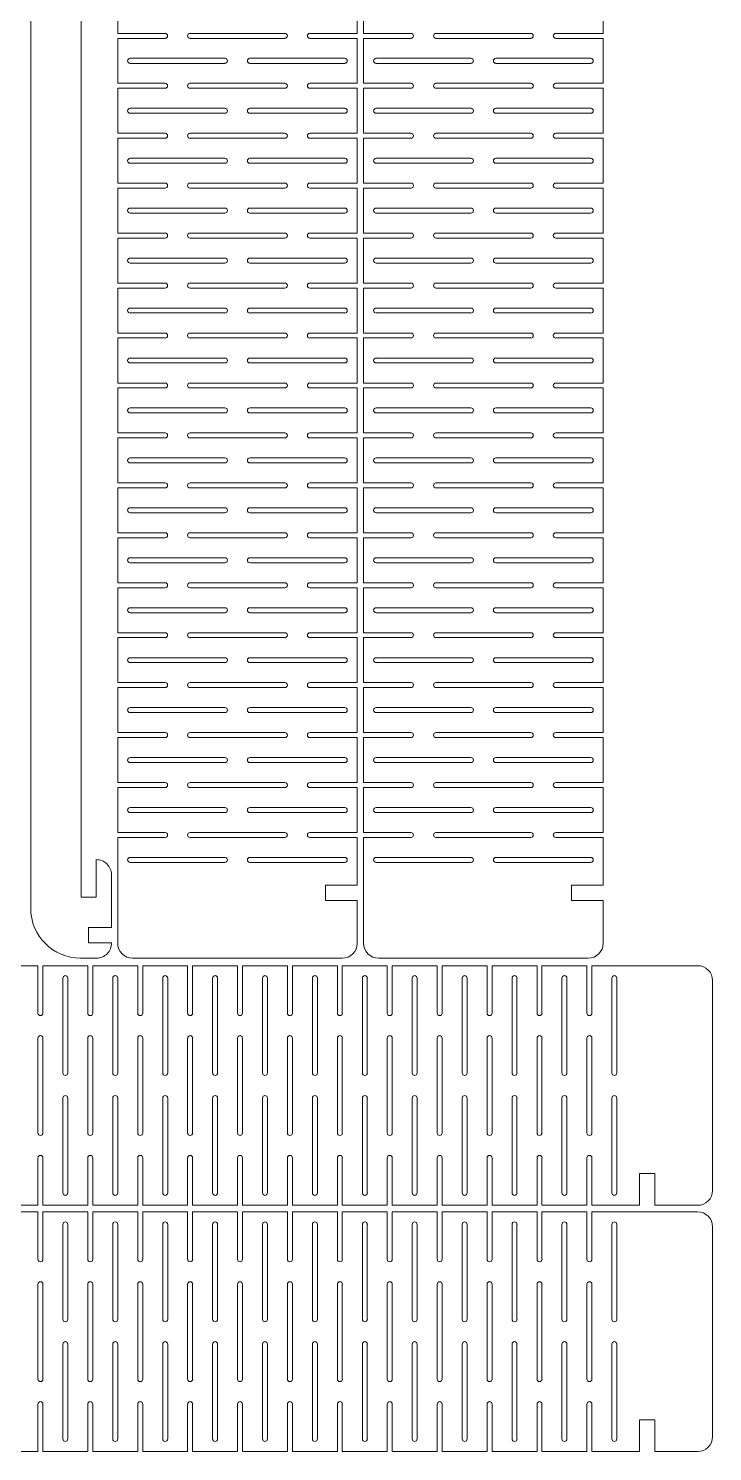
# Model space of a CAD drawing. Header units: inches. Extents: x 0 to 11.4, y -3.9 to 16.6.
# Drawn here: x 6 to 11.39, y -3.89 to 7.33 of the extents above; entities that cross this region are included whole.
import ezdxf

# ---------------------------------------------------------------- set-up
doc = ezdxf.new("R2010")
doc.units = ezdxf.units.IN
doc.header["$MEASUREMENT"] = 0
doc.layers.add('inside', color=3, linetype='Continuous', lineweight=0)
doc.layers.add('outside', color=6, linetype='Continuous', lineweight=0)

msp = doc.modelspace()

# ---------------------------------------------------------------- linework, layer by layer
at = {"layer": 'inside'}
for p, q in [((8.018, 7.29), (7.27, 7.29)), ((7.27, 7.251), (8.018, 7.251)), ((9.958, 7.29), (9.21, 7.29)), ((9.21, 7.251), (9.958, 7.251)), ((7.545, 7.094), (6.797, 7.094)), ((8.49, 7.094), (7.742, 7.094)), ((9.486, 7.094), (8.738, 7.094)), ((10.431, 7.094), (9.683, 7.094)), ((6.797, 7.054), (7.545, 7.054)), ((7.742, 7.054), (8.49, 7.054)), ((8.738, 7.054), (9.486, 7.054)), ((9.683, 7.054), (10.431, 7.054)), ((8.018, 6.897), (7.27, 6.897)), ((7.27, 6.857), (8.018, 6.857)), ((9.958, 6.897), (9.21, 6.897)), ((9.21, 6.857), (9.958, 6.857)), ((7.545, 6.7), (6.797, 6.7)), ((6.797, 6.66), (7.545, 6.66)), ((8.49, 6.7), (7.742, 6.7)), ((7.742, 6.66), (8.49, 6.66)), ((9.486, 6.7), (8.738, 6.7)), ((8.738, 6.66), (9.486, 6.66)), ((10.431, 6.7), (9.683, 6.7)), ((9.683, 6.66), (10.431, 6.66)), ((8.018, 6.503), (7.27, 6.503)), ((7.27, 6.464), (8.018, 6.464)), ((9.958, 6.503), (9.21, 6.503)), ((9.21, 6.464), (9.958, 6.464)), ((7.545, 6.306), (6.797, 6.306)), ((8.49, 6.306), (7.742, 6.306)), ((9.486, 6.306), (8.738, 6.306)), ((10.431, 6.306), (9.683, 6.306)), ((6.797, 6.267), (7.545, 6.267)), ((7.742, 6.267), (8.49, 6.267)), ((8.738, 6.267), (9.486, 6.267)), ((9.683, 6.267), (10.431, 6.267)), ((8.018, 6.109), (7.27, 6.109)), ((7.27, 6.07), (8.018, 6.07)), ((9.958, 6.109), (9.21, 6.109)), ((9.21, 6.07), (9.958, 6.07)), ((7.545, 5.912), (6.797, 5.912)), ((6.797, 5.873), (7.545, 5.873)), ((8.49, 5.912), (7.742, 5.912)), ((7.742, 5.873), (8.49, 5.873)), ((9.486, 5.912), (8.738, 5.912)), ((8.738, 5.873), (9.486, 5.873)), ((10.431, 5.912), (9.683, 5.912)), ((9.683, 5.873), (10.431, 5.873)), ((8.018, 5.716), (7.27, 5.716)), ((7.27, 5.676), (8.018, 5.676)), ((9.958, 5.716), (9.21, 5.716)), ((9.21, 5.676), (9.958, 5.676)), ((7.545, 5.519), (6.797, 5.519)), ((8.49, 5.519), (7.742, 5.519)), ((9.486, 5.519), (8.738, 5.519)), ((10.431, 5.519), (9.683, 5.519)), ((6.797, 5.479), (7.545, 5.479)), ((7.742, 5.479), (8.49, 5.479)), ((8.738, 5.479), (9.486, 5.479)), ((9.683, 5.479), (10.431, 5.479)), ((8.018, 5.322), (7.27, 5.322)), ((7.27, 5.282), (8.018, 5.282)), ((9.958, 5.322), (9.21, 5.322)), ((9.21, 5.282), (9.958, 5.282)), ((7.545, 5.125), (6.797, 5.125)), ((6.797, 5.086), (7.545, 5.086)), ((8.49, 5.125), (7.742, 5.125)), ((7.742, 5.086), (8.49, 5.086)), ((9.486, 5.125), (8.738, 5.125)), ((8.738, 5.086), (9.486, 5.086)), ((10.431, 5.125), (9.683, 5.125)), ((9.683, 5.086), (10.431, 5.086)), ((8.018, 4.928), (7.27, 4.928)), ((7.27, 4.889), (8.018, 4.889)), ((9.958, 4.928), (9.21, 4.928)), ((9.21, 4.889), (9.958, 4.889)), ((7.545, 4.731), (6.797, 4.731)), ((8.49, 4.731), (7.742, 4.731)), ((9.486, 4.731), (8.738, 4.731)), ((10.431, 4.731), (9.683, 4.731)), ((6.797, 4.692), (7.545, 4.692)), ((7.742, 4.692), (8.49, 4.692)), ((8.738, 4.692), (9.486, 4.692)), ((9.683, 4.692), (10.431, 4.692)), ((8.018, 4.534), (7.27, 4.534)), ((7.27, 4.495), (8.018, 4.495)), ((9.958, 4.534), (9.21, 4.534)), ((9.21, 4.495), (9.958, 4.495)), ((7.545, 4.338), (6.797, 4.338)), ((6.797, 4.298), (7.545, 4.298)), ((8.49, 4.338), (7.742, 4.338)), ((7.742, 4.298), (8.49, 4.298)), ((9.486, 4.338), (8.738, 4.338)), ((8.738, 4.298), (9.486, 4.298)), ((10.431, 4.338), (9.683, 4.338)), ((9.683, 4.298), (10.431, 4.298)), ((8.018, 4.141), (7.27, 4.141)), ((7.27, 4.101), (8.018, 4.101)), ((9.958, 4.141), (9.21, 4.141)), ((9.21, 4.101), (9.958, 4.101)), ((7.545, 3.944), (6.797, 3.944)), ((8.49, 3.944), (7.742, 3.944)), ((9.486, 3.944), (8.738, 3.944)), ((10.431, 3.944), (9.683, 3.944)), ((6.797, 3.905), (7.545, 3.905)), ((7.742, 3.905), (8.49, 3.905)), ((8.738, 3.905), (9.486, 3.905)), ((9.683, 3.905), (10.431, 3.905)), ((8.018, 3.747), (7.27, 3.747)), ((7.27, 3.708), (8.018, 3.708)), ((9.958, 3.747), (9.21, 3.747)), ((9.21, 3.708), (9.958, 3.708)), ((7.545, 3.55), (6.797, 3.55)), ((6.797, 3.511), (7.545, 3.511)), ((8.49, 3.55), (7.742, 3.55)), ((7.742, 3.511), (8.49, 3.511)), ((9.486, 3.55), (8.738, 3.55)), ((8.738, 3.511), (9.486, 3.511)), ((10.431, 3.55), (9.683, 3.55)), ((9.683, 3.511), (10.431, 3.511)), ((8.018, 3.353), (7.27, 3.353)), ((7.27, 3.314), (8.018, 3.314)), ((9.958, 3.353), (9.21, 3.353)), ((9.21, 3.314), (9.958, 3.314)), ((7.545, 3.156), (6.797, 3.156)), ((8.49, 3.156), (7.742, 3.156)), ((9.486, 3.156), (8.738, 3.156)), ((10.431, 3.156), (9.683, 3.156)), ((6.797, 3.117), (7.545, 3.117)), ((7.742, 3.117), (8.49, 3.117)), ((8.738, 3.117), (9.486, 3.117)), ((9.683, 3.117), (10.431, 3.117)), ((8.018, 2.96), (7.27, 2.96)), ((7.27, 2.92), (8.018, 2.92)), ((9.958, 2.96), (9.21, 2.96)), ((9.21, 2.92), (9.958, 2.92)), ((7.545, 2.763), (6.797, 2.763)), ((6.797, 2.723), (7.545, 2.723)), ((8.49, 2.763), (7.742, 2.763)), ((7.742, 2.723), (8.49, 2.723)), ((9.486, 2.763), (8.738, 2.763)), ((8.738, 2.723), (9.486, 2.723)), ((10.431, 2.763), (9.683, 2.763)), ((9.683, 2.723), (10.431, 2.723)), ((8.018, 2.566), (7.27, 2.566)), ((7.27, 2.527), (8.018, 2.527)), ((9.958, 2.566), (9.21, 2.566)), ((9.21, 2.527), (9.958, 2.527)), ((7.545, 2.369), (6.797, 2.369)), ((8.49, 2.369), (7.742, 2.369)), ((9.486, 2.369), (8.738, 2.369)), ((10.431, 2.369), (9.683, 2.369)), ((6.797, 2.33), (7.545, 2.33)), ((7.742, 2.33), (8.49, 2.33)), ((8.738, 2.33), (9.486, 2.33)), ((9.683, 2.33), (10.431, 2.33)), ((8.018, 2.172), (7.27, 2.172)), ((7.27, 2.133), (8.018, 2.133)), ((9.958, 2.172), (9.21, 2.172)), ((9.21, 2.133), (9.958, 2.133)), ((7.545, 1.975), (6.797, 1.975)), ((6.797, 1.936), (7.545, 1.936)), ((8.49, 1.975), (7.742, 1.975)), ((7.742, 1.936), (8.49, 1.936)), ((9.486, 1.975), (8.738, 1.975)), ((8.738, 1.936), (9.486, 1.936)), ((10.431, 1.975), (9.683, 1.975)), ((9.683, 1.936), (10.431, 1.936)), ((8.018, 1.779), (7.27, 1.779)), ((7.27, 1.739), (8.018, 1.739)), ((9.958, 1.779), (9.21, 1.779)), ((9.21, 1.739), (9.958, 1.739)), ((7.545, 1.582), (6.797, 1.582)), ((8.49, 1.582), (7.742, 1.582)), ((9.486, 1.582), (8.738, 1.582)), ((10.431, 1.582), (9.683, 1.582)), ((6.797, 1.542), (7.545, 1.542)), ((7.742, 1.542), (8.49, 1.542)), ((8.738, 1.542), (9.486, 1.542)), ((9.683, 1.542), (10.431, 1.542)), ((8.018, 1.385), (7.27, 1.385)), ((9.958, 1.385), (9.21, 1.385)), ((7.27, 1.345), (8.018, 1.345)), ((9.21, 1.345), (9.958, 1.345)), ((7.545, 1.188), (6.797, 1.188)), ((6.797, 1.149), (7.545, 1.149)), ((8.49, 1.188), (7.742, 1.188)), ((7.742, 1.149), (8.49, 1.149)), ((9.486, 1.188), (8.738, 1.188)), ((8.738, 1.149), (9.486, 1.149)), ((10.431, 1.188), (9.683, 1.188)), ((9.683, 1.149), (10.431, 1.149)), ((8.018, 0.991), (7.27, 0.991)), ((7.27, 0.952), (8.018, 0.952)), ((9.958, 0.991), (9.21, 0.991)), ((9.21, 0.952), (9.958, 0.952)), ((7.545, 0.794), (6.797, 0.794)), ((8.49, 0.794), (7.742, 0.794)), ((9.486, 0.794), (8.738, 0.794)), ((10.431, 0.794), (9.683, 0.794)), ((6.797, 0.755), (7.545, 0.755)), ((7.742, 0.755), (8.49, 0.755)), ((8.738, 0.755), (9.486, 0.755)), ((9.683, 0.755), (10.431, 0.755)), ((6.267, -0.157), (6.267, -0.905)), ((6.306, -0.905), (6.306, -0.157)), ((6.66, -0.157), (6.66, -0.905)), ((6.7, -0.905), (6.7, -0.157)), ((7.054, -0.157), (7.054, -0.905)), ((7.094, -0.905), (7.094, -0.157)), ((7.448, -0.157), (7.448, -0.905)), ((7.487, -0.905), (7.487, -0.157)), ((7.842, -0.157), (7.842, -0.905)), ((7.881, -0.905), (7.881, -0.157)), ((8.235, -0.157), (8.235, -0.905)), ((8.275, -0.905), (8.275, -0.157)), ((8.629, -0.157), (8.629, -0.905)), ((8.668, -0.905), (8.668, -0.157)), ((9.023, -0.157), (9.023, -0.905)), ((9.062, -0.905), (9.062, -0.157)), ((9.416, -0.157), (9.416, -0.905)), ((9.456, -0.905), (9.456, -0.157)), ((9.81, -0.157), (9.81, -0.905)), ((9.849, -0.905), (9.849, -0.157)), ((10.204, -0.157), (10.204, -0.905)), ((10.243, -0.905), (10.243, -0.157)), ((10.597, -0.157), (10.597, -0.905)), ((10.637, -0.905), (10.637, -0.157)), ((6.07, -0.63), (6.07, -1.378)), ((6.109, -1.378), (6.109, -0.63)), ((6.464, -0.63), (6.464, -1.378)), ((6.503, -1.378), (6.503, -0.63)), ((6.857, -0.63), (6.857, -1.378)), ((6.897, -1.378), (6.897, -0.63)), ((7.251, -0.63), (7.251, -1.378)), ((7.29, -1.378), (7.29, -0.63)), ((7.645, -0.63), (7.645, -1.378)), ((7.684, -1.378), (7.684, -0.63)), ((8.038, -0.63), (8.038, -1.378)), ((8.078, -1.378), (8.078, -0.63)), ((8.432, -0.63), (8.432, -1.378)), ((8.471, -1.378), (8.471, -0.63)), ((8.826, -0.63), (8.826, -1.378)), ((8.865, -1.378), (8.865, -0.63)), ((9.219, -0.63), (9.219, -1.378)), ((9.259, -1.378), (9.259, -0.63)), ((9.613, -0.63), (9.613, -1.378)), ((9.653, -1.378), (9.653, -0.63)), ((10.007, -0.63), (10.007, -1.378)), ((10.046, -1.378), (10.046, -0.63)), ((10.401, -0.63), (10.401, -1.378)), ((10.44, -1.378), (10.44, -0.63)), ((6.267, -1.102), (6.267, -1.85)), ((6.306, -1.85), (6.306, -1.102)), ((6.66, -1.102), (6.66, -1.85)), ((6.7, -1.85), (6.7, -1.102)), ((7.054, -1.102), (7.054, -1.85)), ((7.094, -1.85), (7.094, -1.102)), ((7.448, -1.102), (7.448, -1.85)), ((7.487, -1.85), (7.487, -1.102)), ((7.842, -1.102), (7.842, -1.85)), ((7.881, -1.85), (7.881, -1.102)), ((8.235, -1.102), (8.235, -1.85)), ((8.275, -1.85), (8.275, -1.102)), ((8.629, -1.102), (8.629, -1.85)), ((8.668, -1.85), (8.668, -1.102)), ((9.023, -1.102), (9.023, -1.85)), ((9.062, -1.85), (9.062, -1.102)), ((9.416, -1.102), (9.416, -1.85)), ((9.456, -1.85), (9.456, -1.102)), ((9.81, -1.102), (9.81, -1.85)), ((9.849, -1.85), (9.849, -1.102)), ((10.204, -1.102), (10.204, -1.85)), ((10.243, -1.85), (10.243, -1.102)), ((10.597, -1.102), (10.597, -1.85)), ((10.637, -1.85), (10.637, -1.102)), ((6.267, -2.098), (6.267, -2.846)), ((6.306, -2.846), (6.306, -2.098)), ((6.66, -2.098), (6.66, -2.846)), ((6.7, -2.846), (6.7, -2.098)), ((7.054, -2.098), (7.054, -2.846)), ((7.094, -2.846), (7.094, -2.098)), ((7.448, -2.098), (7.448, -2.846)), ((7.487, -2.846), (7.487, -2.098)), ((7.842, -2.098), (7.842, -2.846)), ((7.881, -2.846), (7.881, -2.098)), ((8.235, -2.098), (8.235, -2.846)), ((8.275, -2.846), (8.275, -2.098)), ((8.629, -2.098), (8.629, -2.846)), ((8.668, -2.846), (8.668, -2.098)), ((9.023, -2.098), (9.023, -2.846)), ((9.062, -2.846), (9.062, -2.098)), ((9.416, -2.098), (9.416, -2.846)), ((9.456, -2.846), (9.456, -2.098)), ((9.81, -2.098), (9.81, -2.846)), ((9.849, -2.846), (9.849, -2.098)), ((10.204, -2.098), (10.204, -2.846)), ((10.243, -2.846), (10.243, -2.098)), ((10.597, -2.098), (10.597, -2.846)), ((10.637, -2.846), (10.637, -2.098)), ((6.07, -2.57), (6.07, -3.318)), ((6.109, -3.318), (6.109, -2.57)), ((6.464, -2.57), (6.464, -3.318)), ((6.503, -3.318), (6.503, -2.57)), ((6.857, -2.57), (6.857, -3.318)), ((6.897, -3.318), (6.897, -2.57)), ((7.251, -2.57), (7.251, -3.318)), ((7.29, -3.318), (7.29, -2.57)), ((7.645, -2.57), (7.645, -3.318)), ((7.684, -3.318), (7.684, -2.57)), ((8.038, -2.57), (8.038, -3.318)), ((8.078, -3.318), (8.078, -2.57)), ((8.432, -2.57), (8.432, -3.318)), ((8.471, -3.318), (8.471, -2.57)), ((8.826, -2.57), (8.826, -3.318)), ((8.865, -3.318), (8.865, -2.57)), ((9.219, -2.57), (9.219, -3.318)), ((9.259, -3.318), (9.259, -2.57)), ((9.613, -2.57), (9.613, -3.318)), ((9.653, -3.318), (9.653, -2.57)), ((10.007, -2.57), (10.007, -3.318)), ((10.046, -3.318), (10.046, -2.57)), ((10.401, -2.57), (10.401, -3.318)), ((10.44, -3.318), (10.44, -2.57)), ((6.267, -3.042), (6.267, -3.79)), ((6.306, -3.79), (6.306, -3.042)), ((6.66, -3.042), (6.66, -3.79)), ((6.7, -3.79), (6.7, -3.042)), ((7.054, -3.042), (7.054, -3.79)), ((7.094, -3.79), (7.094, -3.042)), ((7.448, -3.042), (7.448, -3.79)), ((7.487, -3.79), (7.487, -3.042)), ((7.842, -3.042), (7.842, -3.79)), ((7.881, -3.79), (7.881, -3.042)), ((8.235, -3.042), (8.235, -3.79)), ((8.275, -3.79), (8.275, -3.042)), ((8.629, -3.042), (8.629, -3.79)), ((8.668, -3.79), (8.668, -3.042)), ((9.023, -3.042), (9.023, -3.79)), ((9.062, -3.79), (9.062, -3.042)), ((9.416, -3.042), (9.416, -3.79)), ((9.456, -3.79), (9.456, -3.042)), ((9.81, -3.042), (9.81, -3.79)), ((9.849, -3.79), (9.849, -3.042)), ((10.204, -3.042), (10.204, -3.79)), ((10.243, -3.79), (10.243, -3.042)), ((10.597, -3.042), (10.597, -3.79)), ((10.637, -3.79), (10.637, -3.042))]:
    msp.add_line(p, q, dxfattribs=at)
for centre, start, end in [((7.27, 7.271), 90, 270), ((8.018, 7.271), 270, 90), ((9.21, 7.271), 90, 270), ((9.958, 7.271), 270, 90), ((6.797, 7.074), 90, 270), ((7.545, 7.074), 270, 90), ((7.742, 7.074), 90, 270), ((8.49, 7.074), 270, 90), ((8.738, 7.074), 90, 270), ((9.486, 7.074), 270, 90), ((9.683, 7.074), 90, 270), ((10.431, 7.074), 270, 90), ((7.27, 6.877), 90, 270), ((8.018, 6.877), 270, 90), ((9.21, 6.877), 90, 270), ((9.958, 6.877), 270, 90), ((6.797, 6.68), 90, 270), ((7.545, 6.68), 270, 90), ((7.742, 6.68), 90, 270), ((8.49, 6.68), 270, 90), ((8.738, 6.68), 90, 270), ((9.486, 6.68), 270, 90), ((9.683, 6.68), 90, 270), ((10.431, 6.68), 270, 90), ((7.27, 6.483), 90, 270), ((8.018, 6.483), 270, 90), ((9.21, 6.483), 90, 270), ((9.958, 6.483), 270, 90), ((6.797, 6.286), 90, 270), ((7.545, 6.286), 270, 90), ((7.742, 6.286), 90, 270), ((8.49, 6.286), 270, 90), ((8.738, 6.286), 90, 270), ((9.486, 6.286), 270, 90), ((9.683, 6.286), 90, 270), ((10.431, 6.286), 270, 90), ((7.27, 6.09), 90, 270), ((8.018, 6.09), 270, 90), ((9.21, 6.09), 90, 270), ((9.958, 6.09), 270, 90), ((6.797, 5.893), 90, 270), ((7.545, 5.893), 270, 90), ((7.742, 5.893), 90, 270), ((8.49, 5.893), 270, 90), ((8.738, 5.893), 90, 270), ((9.486, 5.893), 270, 90), ((9.683, 5.893), 90, 270), ((10.431, 5.893), 270, 90), ((7.27, 5.696), 90, 270), ((8.018, 5.696), 270, 90), ((9.21, 5.696), 90, 270), ((9.958, 5.696), 270, 90), ((6.797, 5.499), 90, 270), ((7.545, 5.499), 270, 90), ((7.742, 5.499), 90, 270), ((8.49, 5.499), 270, 90), ((8.738, 5.499), 90, 270), ((9.486, 5.499), 270, 90), ((9.683, 5.499), 90, 270), ((10.431, 5.499), 270, 90), ((7.27, 5.302), 90, 270), ((8.018, 5.302), 270, 90), ((9.21, 5.302), 90, 270), ((9.958, 5.302), 270, 90), ((6.797, 5.105), 90, 270), ((7.545, 5.105), 270, 90), ((7.742, 5.105), 90, 270), ((8.49, 5.105), 270, 90), ((8.738, 5.105), 90, 270), ((9.486, 5.105), 270, 90), ((9.683, 5.105), 90, 270), ((10.431, 5.105), 270, 90), ((7.27, 4.908), 90, 270), ((8.018, 4.908), 270, 90), ((9.21, 4.908), 90, 270), ((9.958, 4.908), 270, 90), ((6.797, 4.712), 90, 270), ((7.545, 4.712), 270, 90), ((7.742, 4.712), 90, 270), ((8.49, 4.712), 270, 90), ((8.738, 4.712), 90, 270), ((9.486, 4.712), 270, 90), ((9.683, 4.712), 90, 270), ((10.431, 4.712), 270, 90), ((7.27, 4.515), 90, 270), ((8.018, 4.515), 270, 90), ((9.21, 4.515), 90, 270), ((9.958, 4.515), 270, 90), ((6.797, 4.318), 90, 270), ((7.545, 4.318), 270, 90), ((7.742, 4.318), 90, 270), ((8.49, 4.318), 270, 90), ((8.738, 4.318), 90, 270), ((9.486, 4.318), 270, 90), ((9.683, 4.318), 90, 270), ((10.431, 4.318), 270, 90), ((7.27, 4.121), 90, 270), ((8.018, 4.121), 270, 90), ((9.21, 4.121), 90, 270), ((9.958, 4.121), 270, 90), ((6.797, 3.924), 90, 270), ((7.545, 3.924), 270, 90), ((7.742, 3.924), 90, 270), ((8.49, 3.924), 270, 90), ((8.738, 3.924), 90, 270), ((9.486, 3.924), 270, 90), ((9.683, 3.924), 90, 270), ((10.431, 3.924), 270, 90), ((7.27, 3.727), 90, 270), ((8.018, 3.727), 270, 90), ((9.21, 3.727), 90, 270), ((9.958, 3.727), 270, 90), ((6.797, 3.531), 90, 270), ((7.545, 3.531), 270, 90), ((7.742, 3.531), 90, 270), ((8.49, 3.531), 270, 90), ((8.738, 3.531), 90, 270), ((9.486, 3.531), 270, 90), ((9.683, 3.531), 90, 270), ((10.431, 3.531), 270, 90), ((7.27, 3.334), 90, 270), ((8.018, 3.334), 270, 90), ((9.21, 3.334), 90, 270), ((9.958, 3.334), 270, 90), ((6.797, 3.137), 90, 270), ((7.545, 3.137), 270, 90), ((7.742, 3.137), 90, 270), ((8.49, 3.137), 270, 90), ((8.738, 3.137), 90, 270), ((9.486, 3.137), 270, 90), ((9.683, 3.137), 90, 270), ((10.431, 3.137), 270, 90), ((7.27, 2.94), 90, 270), ((8.018, 2.94), 270, 90), ((9.21, 2.94), 90, 270), ((9.958, 2.94), 270, 90), ((6.797, 2.743), 90, 270), ((7.545, 2.743), 270, 90), ((7.742, 2.743), 90, 270), ((8.49, 2.743), 270, 90), ((8.738, 2.743), 90, 270), ((9.486, 2.743), 270, 90), ((9.683, 2.743), 90, 270), ((10.431, 2.743), 270, 90), ((7.27, 2.546), 90, 270), ((8.018, 2.546), 270, 90), ((9.21, 2.546), 90, 270), ((9.958, 2.546), 270, 90), ((6.797, 2.349), 90, 270), ((7.545, 2.349), 270, 90), ((7.742, 2.349), 90, 270), ((8.49, 2.349), 270, 90), ((8.738, 2.349), 90, 270), ((9.486, 2.349), 270, 90), ((9.683, 2.349), 90, 270), ((10.431, 2.349), 270, 90), ((7.27, 2.153), 90, 270), ((8.018, 2.153), 270, 90), ((9.21, 2.153), 90, 270), ((9.958, 2.153), 270, 90), ((6.797, 1.956), 90, 270), ((7.545, 1.956), 270, 90), ((7.742, 1.956), 90, 270), ((8.49, 1.956), 270, 90), ((8.738, 1.956), 90, 270), ((9.486, 1.956), 270, 90), ((9.683, 1.956), 90, 270), ((10.431, 1.956), 270, 90), ((7.27, 1.759), 90, 270), ((8.018, 1.759), 270, 90), ((9.21, 1.759), 90, 270), ((9.958, 1.759), 270, 90), ((6.797, 1.562), 90, 270), ((7.545, 1.562), 270, 90), ((7.742, 1.562), 90, 270), ((8.49, 1.562), 270, 90), ((8.738, 1.562), 90, 270), ((9.486, 1.562), 270, 90), ((9.683, 1.562), 90, 270), ((10.431, 1.562), 270, 90), ((7.27, 1.365), 90, 270), ((8.018, 1.365), 270, 90), ((9.21, 1.365), 90, 270), ((9.958, 1.365), 270, 90), ((6.797, 1.168), 90, 270), ((7.545, 1.168), 270, 90), ((7.742, 1.168), 90, 270), ((8.49, 1.168), 270, 90), ((8.738, 1.168), 90, 270), ((9.486, 1.168), 270, 90), ((9.683, 1.168), 90, 270), ((10.431, 1.168), 270, 90), ((7.27, 0.971), 90, 270), ((8.018, 0.971), 270, 90), ((9.21, 0.971), 90, 270), ((9.958, 0.971), 270, 90), ((6.797, 0.775), 90, 270), ((7.545, 0.775), 270, 90), ((7.742, 0.775), 90, 270), ((8.49, 0.775), 270, 90), ((8.738, 0.775), 90, 270), ((9.486, 0.775), 270, 90), ((9.683, 0.775), 90, 270), ((10.431, 0.775), 270, 90), ((6.286, -0.157), 360, 180), ((6.68, -0.157), 360, 180), ((7.074, -0.157), 360, 180), ((7.468, -0.157), 360, 180), ((7.861, -0.157), 360, 180), ((8.255, -0.157), 360, 180), ((8.649, -0.157), 360, 180), ((9.042, -0.157), 360, 180), ((9.436, -0.157), 360, 180), ((9.83, -0.157), 360, 180), ((10.223, -0.157), 360, 180), ((10.617, -0.157), 360, 180), ((6.09, -0.63), 360, 180), ((6.483, -0.63), 360, 180), ((6.877, -0.63), 360, 180), ((7.271, -0.63), 360, 180), ((7.664, -0.63), 360, 180), ((8.058, -0.63), 360, 180), ((8.452, -0.63), 360, 180), ((8.845, -0.63), 360, 180), ((9.239, -0.63), 360, 180), ((9.633, -0.63), 360, 180), ((10.027, -0.63), 360, 180), ((10.42, -0.63), 360, 180), ((6.286, -0.905), 180, 360), ((6.68, -0.905), 180, 360), ((7.074, -0.905), 180, 360), ((7.468, -0.905), 180, 360), ((7.861, -0.905), 180, 360), ((8.255, -0.905), 180, 360), ((8.649, -0.905), 180, 360), ((9.042, -0.905), 180, 360), ((9.436, -0.905), 180, 360), ((9.83, -0.905), 180, 360), ((10.223, -0.905), 180, 360), ((10.617, -0.905), 180, 360), ((6.286, -1.102), 360, 180), ((6.68, -1.102), 360, 180), ((7.074, -1.102), 360, 180), ((7.468, -1.102), 360, 180), ((7.861, -1.102), 360, 180), ((8.255, -1.102), 360, 180), ((8.649, -1.102), 360, 180), ((9.042, -1.102), 360, 180), ((9.436, -1.102), 360, 180), ((9.83, -1.102), 360, 180), ((10.223, -1.102), 360, 180), ((10.617, -1.102), 360, 180), ((6.09, -1.378), 180, 360), ((6.483, -1.378), 180, 360), ((6.877, -1.378), 180, 360), ((7.271, -1.378), 180, 360), ((7.664, -1.378), 180, 360), ((8.058, -1.378), 180, 360), ((8.452, -1.378), 180, 360), ((8.845, -1.378), 180, 360), ((9.239, -1.378), 180, 360), ((9.633, -1.378), 180, 360), ((10.027, -1.378), 180, 360), ((10.42, -1.378), 180, 360), ((6.286, -1.85), 180, 360), ((6.68, -1.85), 180, 360), ((7.074, -1.85), 180, 360), ((7.468, -1.85), 180, 360), ((7.861, -1.85), 180, 360), ((8.255, -1.85), 180, 360), ((8.649, -1.85), 180, 360), ((9.042, -1.85), 180, 360), ((9.436, -1.85), 180, 360), ((9.83, -1.85), 180, 360), ((10.223, -1.85), 180, 360), ((10.617, -1.85), 180, 360), ((6.286, -2.098), 360, 180), ((6.68, -2.098), 360, 180), ((7.074, -2.098), 360, 180), ((7.468, -2.098), 360, 180), ((7.861, -2.098), 360, 180), ((8.255, -2.098), 360, 180), ((8.649, -2.098), 360, 180), ((9.042, -2.098), 360, 180), ((9.436, -2.098), 360, 180), ((9.83, -2.098), 360, 180), ((10.223, -2.098), 360, 180), ((10.617, -2.098), 360, 180), ((6.09, -2.57), 360, 180), ((6.483, -2.57), 360, 180), ((6.877, -2.57), 360, 180), ((7.271, -2.57), 360, 180), ((7.664, -2.57), 360, 180), ((8.058, -2.57), 360, 180), ((8.452, -2.57), 360, 180), ((8.845, -2.57), 360, 180), ((9.239, -2.57), 360, 180), ((9.633, -2.57), 360, 180), ((10.027, -2.57), 360, 180), ((10.42, -2.57), 360, 180), ((6.286, -2.846), 180, 360), ((6.68, -2.846), 180, 360), ((7.074, -2.846), 180, 360), ((7.468, -2.846), 180, 360), ((7.861, -2.846), 180, 360), ((8.255, -2.846), 180, 360), ((8.649, -2.846), 180, 360), ((9.042, -2.846), 180, 360), ((9.436, -2.846), 180, 360), ((9.83, -2.846), 180, 360), ((10.223, -2.846), 180, 360), ((10.617, -2.846), 180, 360), ((6.286, -3.042), 360, 180), ((6.68, -3.042), 360, 180), ((7.074, -3.042), 360, 180), ((7.468, -3.042), 360, 180), ((7.861, -3.042), 360, 180), ((8.255, -3.042), 360, 180), ((8.649, -3.042), 360, 180), ((9.042, -3.042), 360, 180), ((9.436, -3.042), 360, 180), ((9.83, -3.042), 360, 180), ((10.223, -3.042), 360, 180), ((10.617, -3.042), 360, 180), ((6.09, -3.318), 180, 360), ((6.483, -3.318), 180, 360), ((6.877, -3.318), 180, 360), ((7.271, -3.318), 180, 360), ((7.664, -3.318), 180, 360), ((8.058, -3.318), 180, 360), ((8.452, -3.318), 180, 360), ((8.845, -3.318), 180, 360), ((9.239, -3.318), 180, 360), ((9.633, -3.318), 180, 360), ((10.027, -3.318), 180, 360), ((10.42, -3.318), 180, 360), ((6.286, -3.79), 180, 360), ((6.68, -3.79), 180, 360), ((7.074, -3.79), 180, 360), ((7.468, -3.79), 180, 360), ((7.861, -3.79), 180, 360), ((8.255, -3.79), 180, 360), ((8.649, -3.79), 180, 360), ((9.042, -3.79), 180, 360), ((9.436, -3.79), 180, 360), ((9.83, -3.79), 180, 360), ((10.223, -3.79), 180, 360), ((10.617, -3.79), 180, 360)]:
    msp.add_arc(centre, 0.0197, start, end, dxfattribs=at)
at = {"layer": 'outside'}
for p, q in [((6.014, 0.394), (6.014, 15.884)), ((6.41, 15.796), (6.41, 0.481)), ((6.699, 7.29), (6.699, 7.645)), ((8.589, 7.645), (8.589, 7.29)), ((8.639, 7.29), (8.639, 7.645)), ((10.529, 7.645), (10.529, 7.29)), ((7.073, 7.29), (6.699, 7.29)), ((6.699, 6.897), (6.699, 7.251)), ((6.699, 7.251), (7.073, 7.251)), ((8.589, 7.29), (8.215, 7.29)), ((8.215, 7.251), (8.589, 7.251)), ((8.589, 7.251), (8.589, 6.897)), ((9.013, 7.29), (8.639, 7.29)), ((8.639, 6.897), (8.639, 7.251)), ((8.639, 7.251), (9.013, 7.251)), ((10.529, 7.29), (10.155, 7.29)), ((10.155, 7.251), (10.529, 7.251)), ((10.529, 7.251), (10.529, 6.897)), ((7.073, 6.897), (6.699, 6.897)), ((6.699, 6.503), (6.699, 6.857)), ((6.699, 6.857), (7.073, 6.857)), ((8.589, 6.897), (8.215, 6.897)), ((8.215, 6.857), (8.589, 6.857)), ((8.589, 6.857), (8.589, 6.503)), ((9.013, 6.897), (8.639, 6.897)), ((8.639, 6.503), (8.639, 6.857)), ((8.639, 6.857), (9.013, 6.857)), ((10.529, 6.897), (10.155, 6.897)), ((10.155, 6.857), (10.529, 6.857)), ((10.529, 6.857), (10.529, 6.503)), ((7.073, 6.503), (6.699, 6.503)), ((6.699, 6.109), (6.699, 6.464)), ((6.699, 6.464), (7.073, 6.464)), ((8.589, 6.503), (8.215, 6.503)), ((8.215, 6.464), (8.589, 6.464)), ((8.589, 6.464), (8.589, 6.109)), ((9.013, 6.503), (8.639, 6.503)), ((8.639, 6.109), (8.639, 6.464)), ((8.639, 6.464), (9.013, 6.464)), ((10.529, 6.503), (10.155, 6.503)), ((10.155, 6.464), (10.529, 6.464)), ((10.529, 6.464), (10.529, 6.109)), ((7.073, 6.109), (6.699, 6.109)), ((6.699, 5.716), (6.699, 6.07)), ((6.699, 6.07), (7.073, 6.07)), ((8.589, 6.109), (8.215, 6.109)), ((8.215, 6.07), (8.589, 6.07)), ((8.589, 6.07), (8.589, 5.716)), ((9.013, 6.109), (8.639, 6.109)), ((8.639, 5.716), (8.639, 6.07)), ((8.639, 6.07), (9.013, 6.07)), ((10.529, 6.109), (10.155, 6.109)), ((10.155, 6.07), (10.529, 6.07)), ((10.529, 6.07), (10.529, 5.716)), ((7.073, 5.716), (6.699, 5.716)), ((6.699, 5.322), (6.699, 5.676)), ((6.699, 5.676), (7.073, 5.676)), ((8.589, 5.716), (8.215, 5.716)), ((8.215, 5.676), (8.589, 5.676)), ((8.589, 5.676), (8.589, 5.322)), ((9.013, 5.716), (8.639, 5.716)), ((8.639, 5.322), (8.639, 5.676)), ((8.639, 5.676), (9.013, 5.676)), ((10.529, 5.716), (10.155, 5.716)), ((10.155, 5.676), (10.529, 5.676)), ((10.529, 5.676), (10.529, 5.322)), ((7.073, 5.322), (6.699, 5.322)), ((6.699, 4.928), (6.699, 5.282)), ((6.699, 5.282), (7.073, 5.282)), ((8.589, 5.322), (8.215, 5.322)), ((8.215, 5.282), (8.589, 5.282)), ((8.589, 5.282), (8.589, 4.928)), ((9.013, 5.322), (8.639, 5.322)), ((8.639, 4.928), (8.639, 5.282)), ((8.639, 5.282), (9.013, 5.282)), ((10.529, 5.322), (10.155, 5.322)), ((10.155, 5.282), (10.529, 5.282)), ((10.529, 5.282), (10.529, 4.928)), ((7.073, 4.928), (6.699, 4.928)), ((6.699, 4.534), (6.699, 4.889)), ((6.699, 4.889), (7.073, 4.889)), ((8.589, 4.928), (8.215, 4.928)), ((8.215, 4.889), (8.589, 4.889)), ((8.589, 4.889), (8.589, 4.534)), ((9.013, 4.928), (8.639, 4.928)), ((8.639, 4.534), (8.639, 4.889)), ((8.639, 4.889), (9.013, 4.889)), ((10.529, 4.928), (10.155, 4.928)), ((10.155, 4.889), (10.529, 4.889)), ((10.529, 4.889), (10.529, 4.534)), ((7.073, 4.534), (6.699, 4.534)), ((6.699, 4.141), (6.699, 4.495)), ((6.699, 4.495), (7.073, 4.495)), ((8.589, 4.534), (8.215, 4.534)), ((8.215, 4.495), (8.589, 4.495)), ((8.589, 4.495), (8.589, 4.141)), ((9.013, 4.534), (8.639, 4.534)), ((8.639, 4.141), (8.639, 4.495)), ((8.639, 4.495), (9.013, 4.495)), ((10.529, 4.534), (10.155, 4.534)), ((10.155, 4.495), (10.529, 4.495)), ((10.529, 4.495), (10.529, 4.141)), ((7.073, 4.141), (6.699, 4.141)), ((6.699, 3.747), (6.699, 4.101)), ((6.699, 4.101), (7.073, 4.101)), ((8.589, 4.141), (8.215, 4.141)), ((8.215, 4.101), (8.589, 4.101)), ((8.589, 4.101), (8.589, 3.747)), ((9.013, 4.141), (8.639, 4.141)), ((8.639, 3.747), (8.639, 4.101)), ((8.639, 4.101), (9.013, 4.101)), ((10.529, 4.141), (10.155, 4.141)), ((10.155, 4.101), (10.529, 4.101)), ((10.529, 4.101), (10.529, 3.747)), ((7.073, 3.747), (6.699, 3.747)), ((6.699, 3.353), (6.699, 3.708)), ((6.699, 3.708), (7.073, 3.708)), ((8.589, 3.747), (8.215, 3.747)), ((8.215, 3.708), (8.589, 3.708)), ((8.589, 3.708), (8.589, 3.353)), ((9.013, 3.747), (8.639, 3.747)), ((8.639, 3.353), (8.639, 3.708)), ((8.639, 3.708), (9.013, 3.708)), ((10.529, 3.747), (10.155, 3.747)), ((10.155, 3.708), (10.529, 3.708)), ((10.529, 3.708), (10.529, 3.353)), ((7.073, 3.353), (6.699, 3.353)), ((6.699, 2.96), (6.699, 3.314)), ((6.699, 3.314), (7.073, 3.314)), ((8.589, 3.353), (8.215, 3.353)), ((8.215, 3.314), (8.589, 3.314)), ((8.589, 3.314), (8.589, 2.96)), ((9.013, 3.353), (8.639, 3.353)), ((8.639, 2.96), (8.639, 3.314)), ((8.639, 3.314), (9.013, 3.314)), ((10.529, 3.353), (10.155, 3.353)), ((10.155, 3.314), (10.529, 3.314)), ((10.529, 3.314), (10.529, 2.96)), ((7.073, 2.96), (6.699, 2.96)), ((6.699, 2.566), (6.699, 2.92)), ((6.699, 2.92), (7.073, 2.92)), ((8.589, 2.96), (8.215, 2.96)), ((8.215, 2.92), (8.589, 2.92)), ((8.589, 2.92), (8.589, 2.566)), ((9.013, 2.96), (8.639, 2.96)), ((8.639, 2.566), (8.639, 2.92)), ((8.639, 2.92), (9.013, 2.92)), ((10.529, 2.96), (10.155, 2.96)), ((10.155, 2.92), (10.529, 2.92)), ((10.529, 2.92), (10.529, 2.566)), ((7.073, 2.566), (6.699, 2.566)), ((6.699, 2.172), (6.699, 2.527)), ((6.699, 2.527), (7.073, 2.527)), ((8.589, 2.566), (8.215, 2.566)), ((8.215, 2.527), (8.589, 2.527)), ((8.589, 2.527), (8.589, 2.172)), ((9.013, 2.566), (8.639, 2.566)), ((8.639, 2.172), (8.639, 2.527)), ((8.639, 2.527), (9.013, 2.527)), ((10.529, 2.566), (10.155, 2.566)), ((10.155, 2.527), (10.529, 2.527)), ((10.529, 2.527), (10.529, 2.172)), ((7.073, 2.172), (6.699, 2.172)), ((6.699, 1.779), (6.699, 2.133)), ((6.699, 2.133), (7.073, 2.133)), ((8.589, 2.172), (8.215, 2.172)), ((8.215, 2.133), (8.589, 2.133)), ((8.589, 2.133), (8.589, 1.779)), ((9.013, 2.172), (8.639, 2.172)), ((8.639, 1.779), (8.639, 2.133)), ((8.639, 2.133), (9.013, 2.133)), ((10.529, 2.172), (10.155, 2.172)), ((10.155, 2.133), (10.529, 2.133)), ((10.529, 2.133), (10.529, 1.779)), ((7.073, 1.779), (6.699, 1.779)), ((6.699, 1.385), (6.699, 1.739)), ((6.699, 1.739), (7.073, 1.739)), ((8.589, 1.779), (8.215, 1.779)), ((8.215, 1.739), (8.589, 1.739)), ((8.589, 1.739), (8.589, 1.385)), ((9.013, 1.779), (8.639, 1.779)), ((8.639, 1.385), (8.639, 1.739)), ((8.639, 1.739), (9.013, 1.739)), ((10.529, 1.779), (10.155, 1.779)), ((10.155, 1.739), (10.529, 1.739)), ((10.529, 1.739), (10.529, 1.385)), ((7.073, 1.385), (6.699, 1.385)), ((8.589, 1.385), (8.215, 1.385)), ((9.013, 1.385), (8.639, 1.385)), ((10.529, 1.385), (10.155, 1.385)), ((6.699, 0.991), (6.699, 1.345)), ((6.699, 1.345), (7.073, 1.345)), ((8.215, 1.345), (8.589, 1.345)), ((8.589, 1.345), (8.589, 0.991)), ((8.639, 0.991), (8.639, 1.345)), ((8.639, 1.345), (9.013, 1.345)), ((10.155, 1.345), (10.529, 1.345)), ((10.529, 1.345), (10.529, 0.991)), ((7.073, 0.991), (6.699, 0.991)), ((6.699, 0.118), (6.699, 0.952)), ((6.699, 0.952), (7.073, 0.952)), ((8.589, 0.991), (8.215, 0.991)), ((8.215, 0.952), (8.589, 0.952)), ((8.589, 0.952), (8.589, 0.575)), ((9.013, 0.991), (8.639, 0.991)), ((8.639, 0.118), (8.639, 0.952)), ((8.639, 0.952), (9.013, 0.952)), ((10.529, 0.991), (10.155, 0.991)), ((10.155, 0.952), (10.529, 0.952)), ((10.529, 0.952), (10.529, 0.575)), ((6.53, 0.481), (6.53, 0.777)), ((6.65, 0.659), (6.65, 0.241)), ((8.589, 0.575), (8.339, 0.575)), ((8.339, 0.575), (8.339, 0.455)), ((10.529, 0.575), (10.279, 0.575)), ((10.279, 0.575), (10.279, 0.455)), ((6.41, 0.481), (6.53, 0.481)), ((8.339, 0.455), (8.589, 0.455)), ((8.589, 0.455), (8.589, 0.118)), ((10.279, 0.455), (10.529, 0.455)), ((10.529, 0.455), (10.529, 0.118)), ((6.65, 0.241), (6.47, 0.241)), ((6.47, 0.241), (6.47, 0.12)), ((6.47, 0.12), (6.65, 0.12)), ((8.471, 0), (6.817, 0)), ((10.411, 0), (8.757, 0)), ((5.716, -0.059), (6.07, -0.059)), ((6.07, -0.059), (6.07, -0.433)), ((6.109, -0.433), (6.109, -0.059)), ((6.109, -0.059), (6.464, -0.059)), ((6.532, 0), (6.407, 0)), ((6.464, -0.059), (6.464, -0.433)), ((6.503, -0.433), (6.503, -0.059)), ((6.503, -0.059), (6.857, -0.059)), ((6.857, -0.059), (6.857, -0.433)), ((6.897, -0.433), (6.897, -0.059)), ((6.897, -0.059), (7.251, -0.059)), ((7.251, -0.059), (7.251, -0.433)), ((7.29, -0.433), (7.29, -0.059)), ((7.29, -0.059), (7.645, -0.059)), ((7.645, -0.059), (7.645, -0.433)), ((7.684, -0.433), (7.684, -0.059)), ((7.684, -0.059), (8.038, -0.059)), ((8.038, -0.059), (8.038, -0.433)), ((8.078, -0.433), (8.078, -0.059)), ((8.078, -0.059), (8.432, -0.059)), ((8.432, -0.059), (8.432, -0.433)), ((8.471, -0.433), (8.471, -0.059)), ((8.471, -0.059), (8.826, -0.059)), ((8.826, -0.059), (8.826, -0.433)), ((8.865, -0.433), (8.865, -0.059)), ((8.865, -0.059), (9.219, -0.059)), ((9.219, -0.059), (9.219, -0.433)), ((9.259, -0.433), (9.259, -0.059)), ((9.259, -0.059), (9.613, -0.059)), ((9.613, -0.059), (9.613, -0.433)), ((9.653, -0.433), (9.653, -0.059)), ((9.653, -0.059), (10.007, -0.059)), ((10.007, -0.059), (10.007, -0.433)), ((10.046, -0.433), (10.046, -0.059)), ((10.046, -0.059), (10.401, -0.059)), ((10.401, -0.059), (10.401, -0.433)), ((10.44, -0.433), (10.44, -0.059)), ((10.44, -0.059), (11.274, -0.059)), ((11.392, -0.177), (11.392, -1.83)), ((6.07, -1.574), (6.07, -1.948)), ((6.109, -1.948), (6.109, -1.574)), ((6.464, -1.574), (6.464, -1.948)), ((6.503, -1.948), (6.503, -1.574)), ((6.857, -1.574), (6.857, -1.948)), ((6.897, -1.948), (6.897, -1.574)), ((7.251, -1.574), (7.251, -1.948)), ((7.29, -1.948), (7.29, -1.574)), ((7.645, -1.574), (7.645, -1.948)), ((7.684, -1.948), (7.684, -1.574)), ((8.038, -1.574), (8.038, -1.948)), ((8.078, -1.948), (8.078, -1.574)), ((8.432, -1.574), (8.432, -1.948)), ((8.471, -1.948), (8.471, -1.574)), ((8.826, -1.574), (8.826, -1.948)), ((8.865, -1.948), (8.865, -1.574)), ((9.219, -1.574), (9.219, -1.948)), ((9.259, -1.948), (9.259, -1.574)), ((9.613, -1.574), (9.613, -1.948)), ((9.653, -1.948), (9.653, -1.574)), ((10.007, -1.574), (10.007, -1.948)), ((10.046, -1.948), (10.046, -1.574)), ((10.401, -1.574), (10.401, -1.948)), ((10.44, -1.948), (10.44, -1.574)), ((10.937, -1.698), (10.816, -1.698)), ((10.816, -1.698), (10.816, -1.948)), ((10.937, -1.948), (10.937, -1.698)), ((6.07, -1.948), (5.716, -1.948)), ((5.716, -1.999), (6.07, -1.999)), ((6.07, -1.999), (6.07, -2.373)), ((6.464, -1.948), (6.109, -1.948)), ((6.109, -2.373), (6.109, -1.999)), ((6.109, -1.999), (6.464, -1.999)), ((6.464, -1.999), (6.464, -2.373)), ((6.857, -1.948), (6.503, -1.948)), ((6.503, -2.373), (6.503, -1.999)), ((6.503, -1.999), (6.857, -1.999)), ((6.857, -1.999), (6.857, -2.373)), ((7.251, -1.948), (6.897, -1.948)), ((6.897, -2.373), (6.897, -1.999)), ((6.897, -1.999), (7.251, -1.999)), ((7.251, -1.999), (7.251, -2.373)), ((7.645, -1.948), (7.29, -1.948)), ((7.29, -2.373), (7.29, -1.999)), ((7.29, -1.999), (7.645, -1.999)), ((7.645, -1.999), (7.645, -2.373)), ((8.038, -1.948), (7.684, -1.948)), ((7.684, -2.373), (7.684, -1.999)), ((7.684, -1.999), (8.038, -1.999)), ((8.038, -1.999), (8.038, -2.373)), ((8.432, -1.948), (8.078, -1.948)), ((8.078, -2.373), (8.078, -1.999)), ((8.078, -1.999), (8.432, -1.999)), ((8.432, -1.999), (8.432, -2.373)), ((8.826, -1.948), (8.471, -1.948)), ((8.471, -2.373), (8.471, -1.999)), ((8.471, -1.999), (8.826, -1.999)), ((8.826, -1.999), (8.826, -2.373)), ((9.219, -1.948), (8.865, -1.948)), ((8.865, -2.373), (8.865, -1.999)), ((8.865, -1.999), (9.219, -1.999)), ((9.219, -1.999), (9.219, -2.373)), ((9.613, -1.948), (9.259, -1.948)), ((9.259, -2.373), (9.259, -1.999)), ((9.259, -1.999), (9.613, -1.999)), ((9.613, -1.999), (9.613, -2.373)), ((10.007, -1.948), (9.653, -1.948)), ((9.653, -2.373), (9.653, -1.999)), ((9.653, -1.999), (10.007, -1.999)), ((10.007, -1.999), (10.007, -2.373)), ((10.401, -1.948), (10.046, -1.948)), ((10.046, -2.373), (10.046, -1.999)), ((10.046, -1.999), (10.401, -1.999)), ((10.401, -1.999), (10.401, -2.373)), ((10.816, -1.948), (10.44, -1.948)), ((10.44, -2.373), (10.44, -1.999)), ((10.44, -1.999), (11.274, -1.999)), ((11.274, -1.948), (10.937, -1.948)), ((11.392, -2.117), (11.392, -3.771)), ((6.07, -3.515), (6.07, -3.889)), ((6.109, -3.889), (6.109, -3.515)), ((6.464, -3.515), (6.464, -3.889)), ((6.503, -3.889), (6.503, -3.515)), ((6.857, -3.515), (6.857, -3.889)), ((6.897, -3.889), (6.897, -3.515)), ((7.251, -3.515), (7.251, -3.889)), ((7.29, -3.889), (7.29, -3.515)), ((7.645, -3.515), (7.645, -3.889)), ((7.684, -3.889), (7.684, -3.515)), ((8.038, -3.515), (8.038, -3.889)), ((8.078, -3.889), (8.078, -3.515)), ((8.432, -3.515), (8.432, -3.889)), ((8.471, -3.889), (8.471, -3.515)), ((8.826, -3.515), (8.826, -3.889)), ((8.865, -3.889), (8.865, -3.515)), ((9.219, -3.515), (9.219, -3.889)), ((9.259, -3.889), (9.259, -3.515)), ((9.613, -3.515), (9.613, -3.889)), ((9.653, -3.889), (9.653, -3.515)), ((10.007, -3.515), (10.007, -3.889)), ((10.046, -3.889), (10.046, -3.515)), ((10.401, -3.515), (10.401, -3.889)), ((10.44, -3.889), (10.44, -3.515)), ((10.937, -3.639), (10.816, -3.639)), ((10.816, -3.639), (10.816, -3.889)), ((10.937, -3.889), (10.937, -3.639)), ((6.07, -3.889), (5.716, -3.889)), ((6.464, -3.889), (6.109, -3.889)), ((6.857, -3.889), (6.503, -3.889)), ((7.251, -3.889), (6.897, -3.889)), ((7.645, -3.889), (7.29, -3.889)), ((8.038, -3.889), (7.684, -3.889)), ((8.432, -3.889), (8.078, -3.889)), ((8.826, -3.889), (8.471, -3.889)), ((9.219, -3.889), (8.865, -3.889)), ((9.613, -3.889), (9.259, -3.889)), ((10.007, -3.889), (9.653, -3.889)), ((10.401, -3.889), (10.046, -3.889)), ((10.816, -3.889), (10.44, -3.889)), ((11.274, -3.889), (10.937, -3.889))]:
    msp.add_line(p, q, dxfattribs=at)
for centre, radius, start, end in [((7.073, 7.271), 0.0197, 270, 90), ((8.215, 7.271), 0.0197, 90, 270), ((9.013, 7.271), 0.0197, 270, 90), ((10.155, 7.271), 0.0197, 90, 270), ((7.073, 6.877), 0.0197, 270, 90), ((8.215, 6.877), 0.0197, 90, 270), ((9.013, 6.877), 0.0197, 270, 90), ((10.155, 6.877), 0.0197, 90, 270), ((7.073, 6.483), 0.0197, 270, 90), ((8.215, 6.483), 0.0197, 90, 270), ((9.013, 6.483), 0.0197, 270, 90), ((10.155, 6.483), 0.0197, 90, 270), ((7.073, 6.09), 0.0197, 270, 90), ((8.215, 6.09), 0.0197, 90, 270), ((9.013, 6.09), 0.0197, 270, 90), ((10.155, 6.09), 0.0197, 90, 270), ((7.073, 5.696), 0.0197, 270, 90), ((8.215, 5.696), 0.0197, 90, 270), ((9.013, 5.696), 0.0197, 270, 90), ((10.155, 5.696), 0.0197, 90, 270), ((7.073, 5.302), 0.0197, 270, 90), ((8.215, 5.302), 0.0197, 90, 270), ((9.013, 5.302), 0.0197, 270, 90), ((10.155, 5.302), 0.0197, 90, 270), ((7.073, 4.908), 0.0197, 270, 90), ((8.215, 4.908), 0.0197, 90, 270), ((9.013, 4.908), 0.0197, 270, 90), ((10.155, 4.908), 0.0197, 90, 270), ((7.073, 4.515), 0.0197, 270, 90), ((8.215, 4.515), 0.0197, 90, 270), ((9.013, 4.515), 0.0197, 270, 90), ((10.155, 4.515), 0.0197, 90, 270), ((7.073, 4.121), 0.0197, 270, 90), ((8.215, 4.121), 0.0197, 90, 270), ((9.013, 4.121), 0.0197, 270, 90), ((10.155, 4.121), 0.0197, 90, 270), ((7.073, 3.727), 0.0197, 270, 90), ((8.215, 3.727), 0.0197, 90, 270), ((9.013, 3.727), 0.0197, 270, 90), ((10.155, 3.727), 0.0197, 90, 270), ((7.073, 3.334), 0.0197, 270, 90), ((8.215, 3.334), 0.0197, 90, 270), ((9.013, 3.334), 0.0197, 270, 90), ((10.155, 3.334), 0.0197, 90, 270), ((7.073, 2.94), 0.0197, 270, 90), ((8.215, 2.94), 0.0197, 90, 270), ((9.013, 2.94), 0.0197, 270, 90), ((10.155, 2.94), 0.0197, 90, 270), ((7.073, 2.546), 0.0197, 270, 90), ((8.215, 2.546), 0.0197, 90, 270), ((9.013, 2.546), 0.0197, 270, 90), ((10.155, 2.546), 0.0197, 90, 270), ((7.073, 2.153), 0.0197, 270, 90), ((8.215, 2.153), 0.0197, 90, 270), ((9.013, 2.153), 0.0197, 270, 90), ((10.155, 2.153), 0.0197, 90, 270), ((7.073, 1.759), 0.0197, 270, 90), ((8.215, 1.759), 0.0197, 90, 270), ((9.013, 1.759), 0.0197, 270, 90), ((10.155, 1.759), 0.0197, 90, 270), ((7.073, 1.365), 0.0197, 270, 90), ((8.215, 1.365), 0.0197, 90, 270), ((9.013, 1.365), 0.0197, 270, 90), ((10.155, 1.365), 0.0197, 90, 270), ((7.073, 0.971), 0.0197, 270, 90), ((8.215, 0.971), 0.0197, 90, 270), ((9.013, 0.971), 0.0197, 270, 90), ((10.155, 0.971), 0.0197, 90, 270), ((6.532, 0.659), 0.118, 360, 91.146), ((6.407, 0.394), 0.394, 180, 270), ((6.532, 0.118), 0.118, 270, 1.146), ((6.817, 0.118), 0.118, 180, 270), ((8.471, 0.118), 0.118, 270, 0), ((8.757, 0.118), 0.118, 180, 270), ((10.411, 0.118), 0.118, 270, 0), ((11.274, -0.177), 0.118, 0, 90), ((6.09, -0.433), 0.0197, 180, 360), ((6.483, -0.433), 0.0197, 180, 360), ((6.877, -0.433), 0.0197, 180, 360), ((7.271, -0.433), 0.0197, 180, 360), ((7.664, -0.433), 0.0197, 180, 360), ((8.058, -0.433), 0.0197, 180, 360), ((8.452, -0.433), 0.0197, 180, 360), ((8.845, -0.433), 0.0197, 180, 360), ((9.239, -0.433), 0.0197, 180, 360), ((9.633, -0.433), 0.0197, 180, 360), ((10.027, -0.433), 0.0197, 180, 360), ((10.42, -0.433), 0.0197, 180, 360), ((6.09, -1.574), 0.0197, 360, 180), ((6.483, -1.574), 0.0197, 360, 180), ((6.877, -1.574), 0.0197, 360, 180), ((7.271, -1.574), 0.0197, 360, 180), ((7.664, -1.574), 0.0197, 360, 180), ((8.058, -1.574), 0.0197, 360, 180), ((8.452, -1.574), 0.0197, 360, 180), ((8.845, -1.574), 0.0197, 360, 180), ((9.239, -1.574), 0.0197, 360, 180), ((9.633, -1.574), 0.0197, 360, 180), ((10.027, -1.574), 0.0197, 360, 180), ((10.42, -1.574), 0.0197, 360, 180), ((11.274, -1.83), 0.118, 270, 360), ((11.274, -2.117), 0.118, 0, 90), ((6.09, -2.373), 0.0197, 180, 360), ((6.483, -2.373), 0.0197, 180, 360), ((6.877, -2.373), 0.0197, 180, 360), ((7.271, -2.373), 0.0197, 180, 360), ((7.664, -2.373), 0.0197, 180, 360), ((8.058, -2.373), 0.0197, 180, 360), ((8.452, -2.373), 0.0197, 180, 360), ((8.845, -2.373), 0.0197, 180, 360), ((9.239, -2.373), 0.0197, 180, 360), ((9.633, -2.373), 0.0197, 180, 360), ((10.027, -2.373), 0.0197, 180, 360), ((10.42, -2.373), 0.0197, 180, 360), ((6.09, -3.515), 0.0197, 360, 180), ((6.483, -3.515), 0.0197, 360, 180), ((6.877, -3.515), 0.0197, 360, 180), ((7.271, -3.515), 0.0197, 360, 180), ((7.664, -3.515), 0.0197, 360, 180), ((8.058, -3.515), 0.0197, 360, 180), ((8.452, -3.515), 0.0197, 360, 180), ((8.845, -3.515), 0.0197, 360, 180), ((9.239, -3.515), 0.0197, 360, 180), ((9.633, -3.515), 0.0197, 360, 180), ((10.027, -3.515), 0.0197, 360, 180), ((10.42, -3.515), 0.0197, 360, 180), ((11.274, -3.771), 0.118, 270, 360)]:
    msp.add_arc(centre, radius, start, end, dxfattribs=at)

doc.saveas('drawing.dxf')
